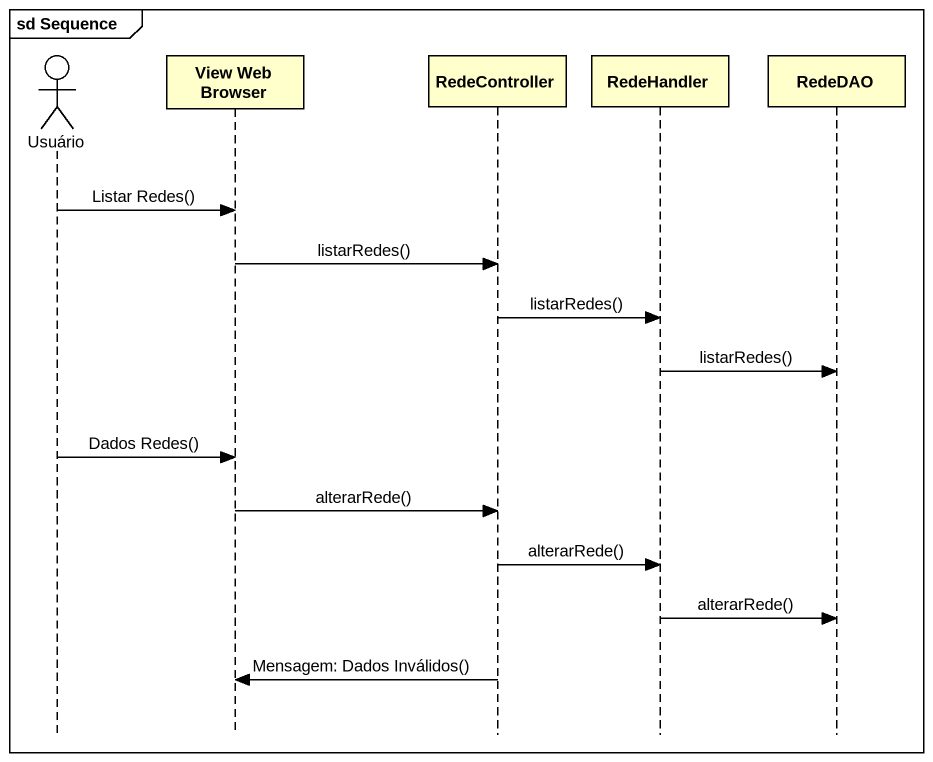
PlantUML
@startuml
mainframe sd Sequence
hide footbox
actor Usuário
participant "View Web Browser" as View_Web_Browser
participant RedeController
participant RedeHandler
participant RedeDAO

Usuário -> View_Web_Browser : Listar Redes()
View_Web_Browser -> RedeController : listarRedes()
RedeController -> RedeHandler : listarRedes()
RedeHandler -> RedeDAO : listarRedes()
Usuário -> View_Web_Browser : Dados Redes()
View_Web_Browser -> RedeController : alterarRede()
RedeController -> RedeHandler : alterarRede()
RedeHandler -> RedeDAO : alterarRede()
RedeController -> View_Web_Browser : Mensagem: Dados Inválidos()
@enduml
